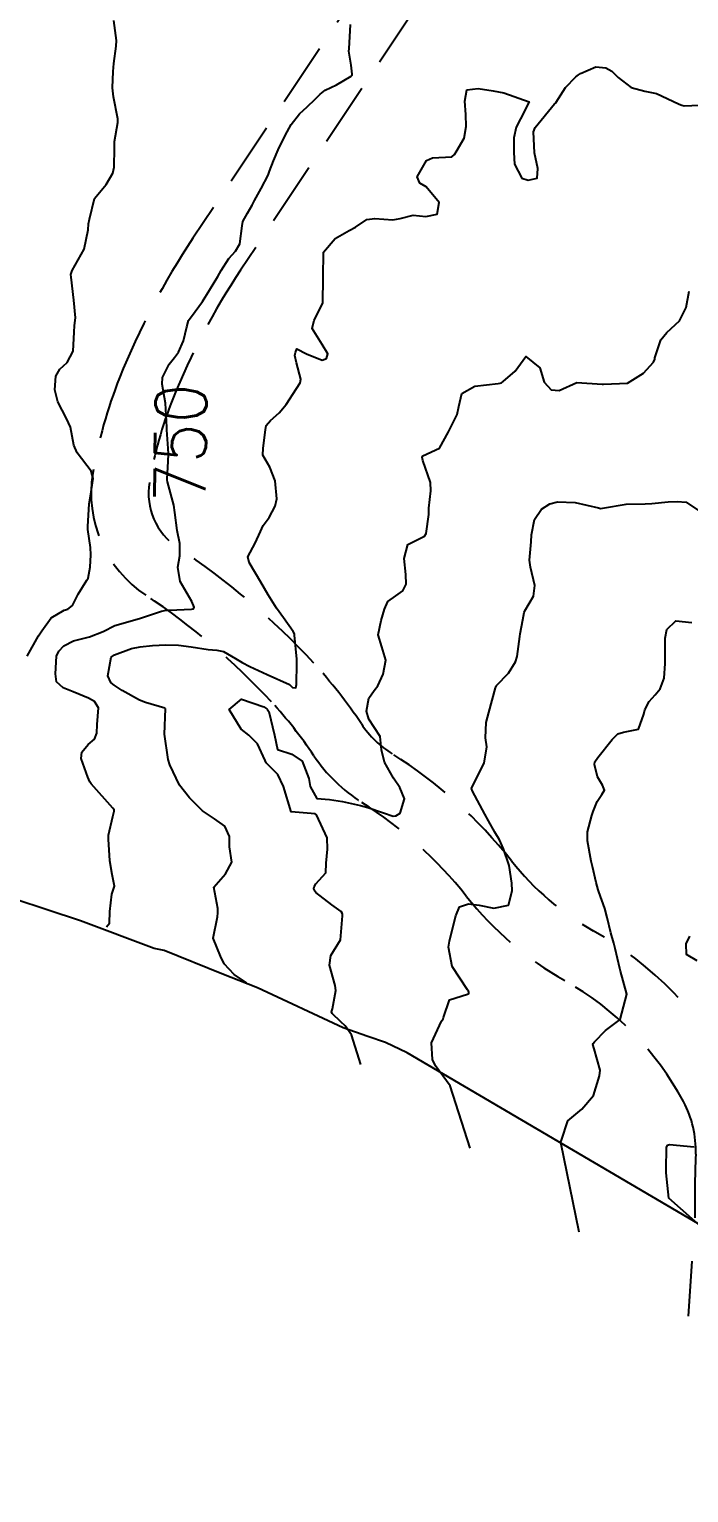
# Model space of a CAD drawing. Header units: metres. Extents: x 298520 to 308411, y 7433745 to 7450750.
# Drawn here: x 302493.6 to 302545.3, y 7441139.5 to 7441254.4 of the extents above; entities that cross this region are included whole.
import ezdxf
from ezdxf.enums import TextEntityAlignment as Align

# ---------------------------------------------------------------- set-up
doc = ezdxf.new("R2010")
doc.units = ezdxf.units.M
doc.header["$LTSCALE"] = 10
doc.linetypes.add('DASHED', pattern=[0.75, 0.5, -0.25])
for name, color, linetype in [('Area', 45, 'Continuous'), ('Canteiro', 45, 'DASHED'), ('Cotas', 45, 'Continuous'), ('Curvas de Nivel 1m', 11, 'Continuous'), ('Curvas de Nivel 5m', 15, 'Continuous'), ('Vias Primárias', 230, 'Continuous'), ('Vias Secundárias', 230, 'DASHED')]:
    doc.layers.add(name, color=color, linetype=linetype)
doc.styles.add('Style-STANDARD', font='STANDARD.shx')

msp = doc.modelspace()

# ---------------------------------------------------------------- linework, layer by layer
at = {"layer": 'Area'}
msp.add_polyline3d([(302569.36, 7441137.13, 766.89), (302548.12, 7441159.4, 762.66), (302523.22, 7441174.02, 756.97), (302521.51, 7441174.85, 762.69), (302520.13, 7441175.32, 765.65), (302518.2, 7441176, 766.32), (302511.48, 7441179.13, 767.68), (302508.68, 7441180.24, 757.92), (302504.15, 7441182.06, 758.41), (302503.37, 7441182.21, 758.82), (302497.57, 7441184.39, 749.89), (302482.02, 7441189.52, 768.23)], dxfattribs=at)
at = {"layer": 'Canteiro'}
msp.add_lwpolyline([(302547.25, 7441318.82, -0.000019), (302557.6, 7441308.57, -0.029091), (302566.74, 7441298.41, -0.011878), (302578.53, 7441282.91, -0.025655), (302596.68, 7441254.92, -0.024486), (302599.42, 7441249.6), (302606.52, 7441236.58), (302622.67, 7441205.94), (302644.22, 7441165.17), (302674.98, 7441106.78)], format="xyb", dxfattribs=at)
at = {"layer": 'Curvas de Nivel 1m', "flags": 128}
for points, elevation in [([(302493.41, 7441205.2), (302494.28, 7441206.78), (302494.45, 7441207.02), (302494.55, 7441207.19), (302495.27, 7441208.2), (302496.3, 7441208.8), (302496.58, 7441208.89), (302496.96, 7441209.16), (302497.4, 7441210.07), (302498.09, 7441211.15), (302498.18, 7441211.31), (302498.34, 7441212.19), (302498.4, 7441213.15), (302498.36, 7441213.73), (302498.16, 7441215.15), (302498.16, 7441215.38), (302498.27, 7441217.15), (302498.41, 7441218.09), (302498.57, 7441219.14), (302498.43, 7441219.73), (302497.32, 7441221.16), (302497.06, 7441221.76), (302496.8, 7441223.17), (302496.48, 7441223.87), (302495.8, 7441225.18), (302495.58, 7441226.11), (302495.66, 7441227.18), (302495.97, 7441227.73), (302496.53, 7441228.26), (302497.02, 7441229.16), (302497.09, 7441230.63), (302497.12, 7441231.16), (302497.19, 7441231.77), (302497.07, 7441233.16), (302496.84, 7441234.95), (302496.83, 7441235.17), (302496.94, 7441235.48), (302497.86, 7441237.15), (302498.18, 7441238.67), (302498.21, 7441239.15), (302498.3, 7441239.51), (302498.69, 7441241.14), (302499.6, 7441242.24), (302500.11, 7441243.13), (302500.23, 7441243.61), (302500.25, 7441245.12), (302500.26, 7441245.61), (302500.5, 7441247.12), (302500.5, 7441247.39), (302500.17, 7441249.13), (302500.09, 7441249.83), (302500.15, 7441251.13), (302500.19, 7441251.76), (302500.39, 7441253.12), (302500.41, 7441253.56), (302500.21, 7441255.13)], 749), ([(302510.61, 7441179.53), (302509.65, 7441180.17), (302508.86, 7441181.02), (302508.56, 7441181.61), (302507.99, 7441183.03), (302508.33, 7441184.71), (302508.37, 7441185.02), (302508.37, 7441185.37), (302508.04, 7441187.03), (302508.97, 7441188.1), (302509.46, 7441189.01), (302509.27, 7441190.2), (302509.28, 7441191.01), (302508.92, 7441191.83), (302508.11, 7441192.4), (302507.16, 7441193.04), (302506.13, 7441194.05), (302505.35, 7441195.06), (302504.58, 7441196.64), (302504.47, 7441197.07), (302504.18, 7441199.07), (302504.24, 7441201.05), (302504.23, 7441201.07), (302504.21, 7441201.1), (302502.68, 7441201.55), (302502.22, 7441201.72), (302500.86, 7441202.48), (302500.23, 7441202.92), (302500.11, 7441203), (302499.97, 7441203.12), (302499.73, 7441203.64), (302499.99, 7441205.12), (302500.26, 7441205.29), (302501.59, 7441205.79), (302502.27, 7441205.93), (302503.22, 7441206.03), (302504.27, 7441206.08), (302505.28, 7441206.05), (302506.27, 7441205.93), (302507.59, 7441205.72), (302508.27, 7441205.65), (302508.8, 7441205.56), (302509.74, 7441205.01), (302510.26, 7441204.69), (302510.87, 7441204.38), (302512.24, 7441203.74), (302513.98, 7441202.95), (302514.12, 7441202.84), (302514.23, 7441202.73), (302514.47, 7441202.71), (302514.52, 7441202.95), (302514.57, 7441204.63), (302514.55, 7441204.95), (302514.38, 7441206.85), (302514.37, 7441206.95), (302514.28, 7441207.13), (302513.52, 7441208.19), (302512.97, 7441208.97), (302512.32, 7441210.01), (302511.74, 7441210.99), (302510.81, 7441212.54), (302510.72, 7441213), (302511.3, 7441214.06), (302511.7, 7441214.99), (302511.92, 7441215.45), (302512.39, 7441216.08), (302512.87, 7441216.97), (302513, 7441217.56), (302512.86, 7441218.97), (302512.44, 7441220.04), (302511.89, 7441220.99), (302511.92, 7441221.52), (302512.09, 7441222.98), (302512.16, 7441223.3), (302512.48, 7441223.69), (302513.16, 7441224.3), (302513.72, 7441224.96), (302514.52, 7441226.21), (302514.81, 7441226.66), (302514.88, 7441226.95), (302514.54, 7441228.22), (302514.41, 7441228.82), (302514.43, 7441228.95), (302514.46, 7441229.04), (302514.55, 7441229.32), (302515.31, 7441228.94), (302516.54, 7441228.43), (302516.89, 7441228.57), (302516.99, 7441228.93), (302516.55, 7441229.68), (302515.75, 7441230.94), (302515.92, 7441231.59), (302516.59, 7441232.93), (302516.62, 7441234.93), (302516.64, 7441236.93), (302517.56, 7441238.01), (302518.66, 7441238.63), (302519.17, 7441238.9), (302520.06, 7441239.5), (302520.67, 7441239.58), (302522.08, 7441239.46), (302522.67, 7441239.57), (302523.7, 7441239.82), (302524.68, 7441239.74), (302525.58, 7441239.92), (302525.73, 7441240.82), (302524.71, 7441242.06), (302524.22, 7441242.35), (302523.99, 7441242.84), (302524.73, 7441244.12), (302525.21, 7441244.34), (302526.73, 7441244.41), (302526.93, 7441244.61), (302527.05, 7441244.81), (302527.68, 7441245.87), (302527.85, 7441246.8), (302527.82, 7441247.75), (302527.74, 7441248.8), (302527.91, 7441249.69), (302528.8, 7441249.79), (302529.96, 7441249.61), (302530.79, 7441249.45), (302532.78, 7441248.74), (302532.12, 7441247.39), (302531.76, 7441246.75), (302531.59, 7441245.91), (302531.59, 7441244.75), (302531.63, 7441243.85), (302532.21, 7441242.74), (302532.71, 7441242.59), (302533.42, 7441242.73), (302533.48, 7441243.49), (302533.21, 7441244.73), (302533.12, 7441246.38), (302533.25, 7441246.73), (302534.78, 7441248.58), (302534.85, 7441248.64), (302534.9, 7441248.71), (302535.64, 7441249.86), (302536.45, 7441250.69), (302536.65, 7441250.85), (302536.82, 7441250.97), (302538.02, 7441251.48), (302538.82, 7441251.4), (302539.29, 7441251.14), (302539.77, 7441250.66), (302540.8, 7441249.87), (302541.86, 7441249.57), (302542.79, 7441249.39), (302544.51, 7441248.59), (302544.69, 7441248.5), (302544.78, 7441248.47), (302544.95, 7441248.42), (302546.78, 7441248.49)], 751), ([(302519.58, 7441173.12), (302518.85, 7441175.43), (302518.34, 7441176.15), (302518.01, 7441176.47), (302517.33, 7441177.11), (302517.27, 7441177.25), (302517.37, 7441177.47), (302517.62, 7441178.91), (302517.56, 7441179.31), (302517.12, 7441180.92), (302517.23, 7441181.67), (302517.99, 7441182.91), (302518.13, 7441184.8), (302518.14, 7441184.91), (302518.12, 7441185.01), (302518.03, 7441185.14), (302517.3, 7441185.64), (302516.04, 7441186.63), (302515.91, 7441186.8), (302515.89, 7441186.93), (302515.92, 7441187.06), (302516.05, 7441187.31), (302516.83, 7441188.16), (302516.86, 7441188.92), (302516.97, 7441190.03), (302516.93, 7441190.92), (302516.11, 7441192.73), (302515.99, 7441192.81), (302514.11, 7441192.95), (302513.51, 7441194.96), (302513.07, 7441195.88), (302512.16, 7441196.82), (302512.07, 7441196.98), (302511.47, 7441198.29), (302510.79, 7441198.99), (302510.19, 7441199.44), (302509.24, 7441201.01), (302510.22, 7441201.81), (302511.98, 7441201.22), (302512.21, 7441201.04), (302512.24, 7441201.01), (302512.27, 7441200.98), (302512.35, 7441200.84), (302512.8, 7441198.97), (302513.05, 7441197.85), (302514.17, 7441197.5), (302514.97, 7441196.94), (302515.5, 7441195.58), (302515.61, 7441194.94), (302516.13, 7441194.01), (302517.11, 7441193.94), (302518.13, 7441193.78), (302519.55, 7441193.45), (302520.12, 7441193.31), (302521.37, 7441192.87), (302522.11, 7441192.63), (302522.33, 7441192.64), (302522.68, 7441192.85), (302523, 7441193.98), (302522.64, 7441194.86), (302522.15, 7441195.6), (302521.45, 7441196.87), (302521.2, 7441197.84), (302521.11, 7441198.87), (302520.2, 7441200.24), (302520.02, 7441200.88), (302520.22, 7441201.88), (302520.62, 7441202.48), (302520.92, 7441202.87), (302521.33, 7441203.78), (302521.55, 7441204.87), (302521.22, 7441205.92), (302520.94, 7441206.87), (302521.18, 7441207.98), (302521.45, 7441208.87), (302521.69, 7441209.49), (302522.32, 7441209.94), (302522.87, 7441210.31), (302523.13, 7441210.85), (302523.1, 7441211.61), (302522.98, 7441212.85), (302523.26, 7441213.96), (302524.38, 7441214.51), (302524.58, 7441214.62), (302524.71, 7441214.83), (302524.91, 7441216.32), (302524.93, 7441216.82), (302525.07, 7441218.17), (302525.06, 7441218.82), (302524.45, 7441220.55), (302524.39, 7441220.83), (302524.45, 7441220.93), (302525.75, 7441221.53), (302526.47, 7441222.81), (302527.14, 7441224.16), (302527.28, 7441224.8), (302527.5, 7441225.81), (302528.52, 7441226.41), (302530.36, 7441226.6), (302530.52, 7441226.64), (302530.61, 7441226.67), (302530.75, 7441226.76), (302531.69, 7441227.59), (302532.54, 7441228.74), (302533.64, 7441227.83), (302533.98, 7441226.72), (302534.51, 7441226.12), (302535.14, 7441226.07), (302536.52, 7441226.69), (302538.52, 7441226.56), (302538.63, 7441226.56), (302540.52, 7441226.64), (302541.75, 7441227.41), (302542.54, 7441228.28), (302542.64, 7441228.52), (302542.66, 7441228.62), (302543.13, 7441230.05), (302543.6, 7441230.61), (302544.58, 7441231.54), (302545.11, 7441232.58), (302545.34, 7441233.85)], 752), ([(302528.15, 7441166.53), (302526.6, 7441171.43), (302525.45, 7441173), (302525.41, 7441173.05), (302525.2, 7441173.5), (302525.12, 7441174.82), (302525.92, 7441176.52), (302526.04, 7441176.69), (302526.08, 7441176.81), (302526.55, 7441178.2), (302527.95, 7441178.63), (302528.05, 7441178.69), (302528.05, 7441178.79), (302528.03, 7441178.86), (302527.95, 7441178.97), (302526.76, 7441180.8), (302526.47, 7441182.32), (302526.53, 7441182.8), (302526.83, 7441183.98), (302527.03, 7441184.8), (302527.33, 7441185.49), (302528.03, 7441185.72), (302528.88, 7441185.62), (302530.03, 7441185.4), (302531.16, 7441185.62), (302531.46, 7441186.75), (302531.44, 7441187.36), (302531.21, 7441188.75), (302530.77, 7441190.06), (302530.47, 7441190.76), (302530.1, 7441191.36), (302529.59, 7441192.25), (302529.31, 7441192.77), (302528.34, 7441194.59), (302528.26, 7441194.79), (302528.38, 7441195.02), (302529.27, 7441196.77), (302529.47, 7441198.07), (302529.36, 7441198.77), (302529.41, 7441199.98), (302529.63, 7441200.77), (302530.16, 7441202.69), (302530.17, 7441202.76), (302530.18, 7441202.81), (302530.23, 7441202.89), (302531.16, 7441203.84), (302531.73, 7441204.75), (302531.85, 7441205.16), (302532.05, 7441206.74), (302532.08, 7441206.95), (302532.3, 7441208.05), (302532.41, 7441208.63), (302532.46, 7441208.74), (302533.14, 7441209.91), (302533.24, 7441210.73), (302532.89, 7441212.19), (302532.82, 7441212.74), (302532.94, 7441214.17), (302532.98, 7441214.73), (302533.2, 7441215.92), (302533.75, 7441216.73), (302534.41, 7441217.15), (302535.01, 7441217.31), (302536.41, 7441217.25), (302538.24, 7441216.84), (302538.4, 7441216.8), (302538.55, 7441216.82), (302540.41, 7441217.13), (302541.89, 7441217.15), (302542.41, 7441217.17), (302543.7, 7441217.32), (302544.41, 7441217.35), (302545.1, 7441217.28), (302546.16, 7441216.57)], 753), ([(302536.72, 7441159.94), (302535.27, 7441166.97), (302535.27, 7441167.02), (302535.28, 7441167.04), (302535.34, 7441167.16), (302535.83, 7441168.69), (302536.93, 7441169.59), (302537.85, 7441170.67), (302538.31, 7441172.22), (302538.35, 7441172.67), (302537.9, 7441174.34), (302537.78, 7441174.67), (302537.8, 7441174.77), (302537.91, 7441174.9), (302538.78, 7441175.79), (302539.92, 7441176.65), (302540.46, 7441178.64), (302539.97, 7441180.45), (302539.9, 7441180.64), (302539.55, 7441182.21), (302539.44, 7441182.65), (302539.21, 7441183.45), (302538.92, 7441184.66), (302538.74, 7441185.37), (302538.25, 7441186.67), (302538.2, 7441186.83), (302538.05, 7441187.41), (302537.75, 7441188.67), (302537.65, 7441189.09), (302537.36, 7441190.68), (302537.38, 7441191.39), (302537.7, 7441192.67), (302537.8, 7441192.99), (302538.13, 7441193.77), (302538.49, 7441194.31), (302538.71, 7441194.66), (302538.55, 7441195.06), (302538.15, 7441195.72), (302537.91, 7441196.67), (302537.94, 7441196.89), (302538.17, 7441197.22), (302539.31, 7441198.65), (302539.75, 7441199.09), (302540.19, 7441199.23), (302541.36, 7441199.46), (302541.79, 7441200.62), (302541.87, 7441200.97), (302542.22, 7441201.63), (302542.68, 7441202.16), (302543.08, 7441202.61), (302543.39, 7441203.46), (302543.47, 7441204.61), (302543.47, 7441205.41), (302543.47, 7441206.61), (302543.6, 7441207.29), (302544.3, 7441207.97), (302545.55, 7441207.84)], 754)]:
    msp.add_lwpolyline(points, dxfattribs=dict(at, elevation=elevation))
at = {"layer": 'Curvas de Nivel 5m', "flags": 128}
for points, elevation in [([(302499.62, 7441183.92), (302499.85, 7441184.21), (302499.88, 7441185.12), (302500.04, 7441186.5), (302500.2, 7441186.96), (302500.25, 7441187.12), (302500.06, 7441188.04), (302499.89, 7441189.12), (302499.77, 7441190.81), (302499.79, 7441191.12), (302500.11, 7441192.6), (302500.22, 7441193.01), (302500.22, 7441193.12), (302500.11, 7441193.25), (302498.43, 7441195.15), (302498.31, 7441195.31), (302498.15, 7441195.68), (302497.63, 7441197.16), (302497.68, 7441197.65), (302498.18, 7441198.25), (302498.67, 7441198.66), (302498.86, 7441199.14), (302498.89, 7441199.83), (302498.99, 7441201.14), (302498.69, 7441201.62), (302498.22, 7441201.9), (302497, 7441202.39), (302496.23, 7441202.7), (302495.71, 7441203.18), (302495.61, 7441203.81), (302495.7, 7441205.18), (302495.87, 7441205.57), (302496.27, 7441206), (302497.04, 7441206.4), (302498.28, 7441206.7), (302499.35, 7441207.13), (302500.29, 7441207.59), (302501.47, 7441207.93), (302502.29, 7441208.16), (302503.95, 7441208.73), (302504.3, 7441208.8), (302504.56, 7441208.81), (302506.3, 7441208.89), (302506.44, 7441208.91), (302506.5, 7441209.05), (302506.31, 7441209.47), (302505.41, 7441211.06), (302505.22, 7441212.19), (302505.37, 7441213.06), (302505.38, 7441214.05), (302505.17, 7441215.06), (302504.99, 7441216.48), (302504.92, 7441217.06), (302504.42, 7441218.89), (302504.38, 7441219.03), (302504.38, 7441219.07), (302504.38, 7441219.11), (302504.44, 7441220), (302504.49, 7441221.03), (302504.49, 7441221.07), (302504.46, 7441221.49), (302504.36, 7441222.96), (302504.36, 7441223.07), (302504.36, 7441223.18), (302504.26, 7441225.07), (302503.99, 7441226.55), (302504.02, 7441227.08), (302504.53, 7441228.12), (302504.96, 7441228.64), (302505.27, 7441229.06), (302505.66, 7441229.95), (302505.92, 7441231.06), (302506.07, 7441231.57), (302506.58, 7441232.26), (302507.16, 7441233.04), (302507.7, 7441233.94), (302508.36, 7441235.02), (302508.63, 7441235.48), (302509.23, 7441236.42), (302509.75, 7441237.01), (302510.08, 7441237.57), (302510.28, 7441239), (302510.33, 7441239.34), (302510.68, 7441239.98), (302511.06, 7441240.62), (302511.24, 7441240.99), (302511.76, 7441241.94), (302512.3, 7441242.98), (302512.42, 7441243.28), (302512.72, 7441244.11), (302513.1, 7441244.97), (302513.64, 7441246.08), (302514.11, 7441246.96), (302514.77, 7441247.8), (302515.37, 7441248.35), (302516, 7441248.94), (302516.38, 7441249.34), (302516.79, 7441249.64), (302517.66, 7441250.06), (302518.81, 7441250.76), (302518.89, 7441250.82), (302518.91, 7441250.9), (302518.82, 7441251.62), (302518.65, 7441252.72), (302518.66, 7441252.9), (302518.77, 7441254.82)], 750), ([(302545.98, 7441181.26), (302545.15, 7441181.75), (302545.1, 7441182.58), (302545.39, 7441183.19)], 755), ([(302547.19, 7441159.57), (302543.75, 7441162.6), (302543.55, 7441164.6), (302543.53, 7441164.85), (302543.56, 7441166.6), (302543.64, 7441166.76), (302543.81, 7441166.82), (302545.74, 7441166.63)], 755), ([(302545.29, 7441153.35), (302545.59, 7441157.67)], 755)]:
    msp.add_lwpolyline(points, dxfattribs=dict(at, elevation=elevation))
at = {"layer": 'Vias Primárias'}
msp.add_lwpolyline([(302547.11, 7441318.68, -0.000019), (302557.46, 7441308.43, -0.029091), (302566.58, 7441298.29, -0.011878), (302578.37, 7441282.79, -0.025655), (302596.51, 7441254.82, -0.024516), (302599.24, 7441249.51), (302599.24, 7441249.51), (302606.35, 7441236.48), (302622.49, 7441205.85), (302644.04, 7441165.08), (302674.8, 7441106.69)], format="xyb", dxfattribs=at)
at = {"layer": 'Vias Secundárias'}
for points in [[(302631.64, 7441118.08), (302601.49, 7441175.6), (302582.54, 7441213.53), (302570.64, 7441234.8), (302559.16, 7441251.87), (302549.53, 7441265.8, 0.1886), (302537.72, 7441273.76, 0.232544), (302528.82, 7441271.62), (302506.41, 7441238.02, 0.052257), (302500.65, 7441227.06, 0.053217), (302498.55, 7441219.57, 0.296449), (302502.72, 7441209.97, -0.060421), (302512.57, 7441201.59, -0.039109), (302515.89, 7441197.37, 0.105918), (302519.66, 7441193.7, -0.085977), (302527.86, 7441186.33, 0.097662), (302535.59, 7441179.7, -0.14203), (302544.9, 7441170.19, -0.133542), (302545.86, 7441166.06, 0.013111), (302545.79, 7441160.77, 0.986292)], [(302627.42, 7441116.42), (302597.48, 7441173.55), (302578.56, 7441211.42), (302566.81, 7441232.44), (302555.44, 7441249.33), (302545.83, 7441263.24, 0.1886), (302536.73, 7441269.37, 0.207346), (302532.15, 7441268.5), (302510.15, 7441235.52, 0.052257), (302504.83, 7441225.4, 0.053217), (302502.99, 7441218.83, 0.296449), (302505.21, 7441213.73, -0.060421), (302515.88, 7441204.64, -0.039109), (302519.63, 7441199.86, 0.105918), (302522.05, 7441197.51, -0.085977), (302531.4, 7441189.11, 0.097662), (302537.8, 7441183.62, -0.14203), (302548.87, 7441172.31, -0.133542), (302550.35, 7441165.89, -0.028971), (302549.81, 7441157.63, 0.013111)]]:
    msp.add_lwpolyline(points, format="xyb", dxfattribs=at)

# ---------------------------------------------------------------- texts
at = {"layer": 'Cotas', "style": 'Style-STANDARD'}
msp.add_text('750', height=4, rotation=89.344, dxfattribs=at).set_placement((302505.43, 7441221.92, 750), align=Align.MIDDLE_CENTER)

doc.saveas('drawing.dxf')
